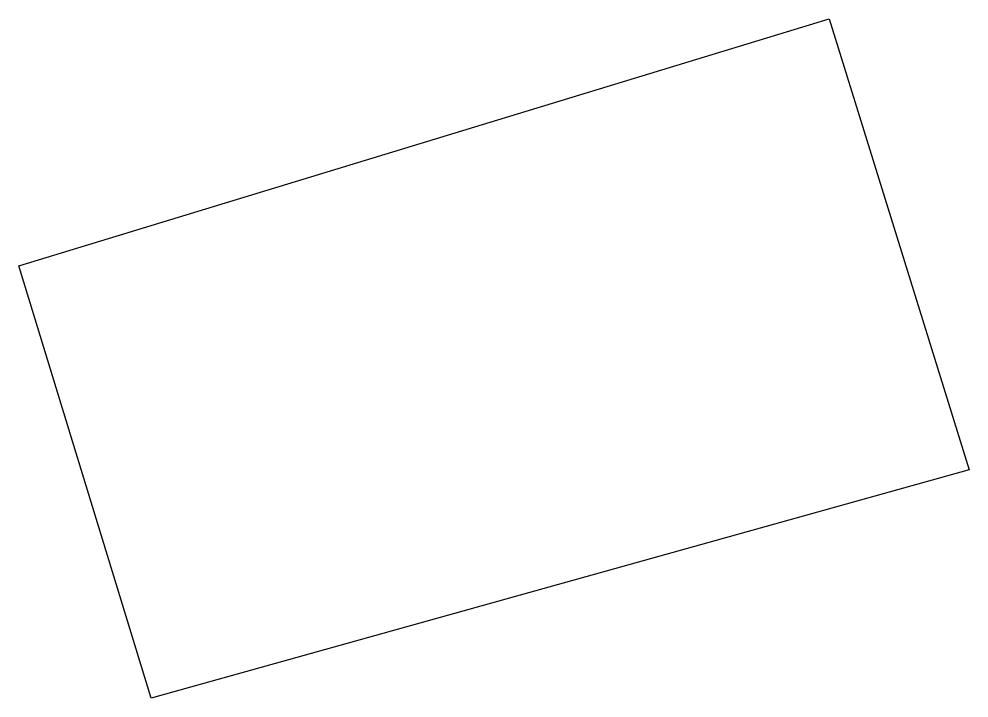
# Model space of a CAD drawing. Extents: x 200.2 to 210.4, y 195.1 to 202.4.
import ezdxf

# ---------------------------------------------------------------- set-up
doc = ezdxf.new("R2010")
doc.units = 0
doc.layers.add('Layer_1', color=7, linetype='CONTINUOUS')

msp = doc.modelspace()

# ---------------------------------------------------------------- linework, layer by layer
at = {"layer": 'Layer_1', "color": 7}
msp.add_lwpolyline([(200.221497, 199.791203), (208.928016, 202.445401), (210.432791, 197.600103), (201.64171, 195.146429), (200.221497, 199.791203)], dxfattribs=at)

doc.saveas('drawing.dxf')
